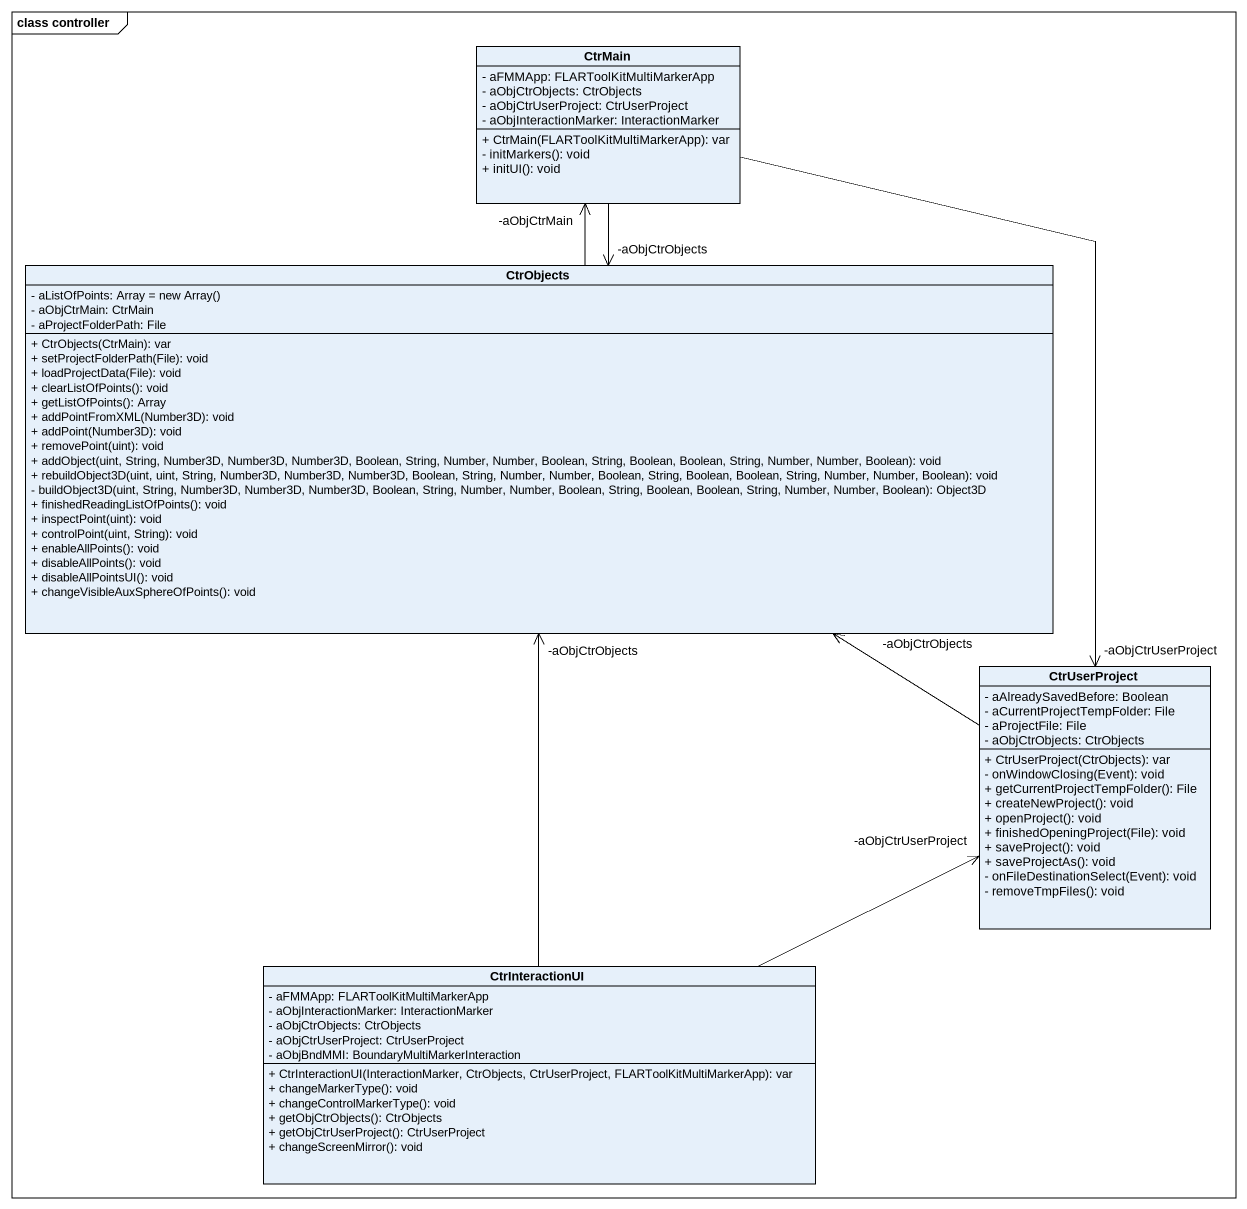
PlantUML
@startuml
mainframe class controller
hide circle
hide empty members
skinparam classAttributeIconSize 0
class CtrMain {
  - aFMMApp: FLARToolKitMultiMarkerApp
  - aObjCtrObjects: CtrObjects
  - aObjCtrUserProject: CtrUserProject
  - aObjInteractionMarker: InteractionMarker
  + CtrMain(FLARToolKitMultiMarkerApp): var
  - initMarkers(): void
  + initUI(): void
}
class CtrObjects {
  {field} - aListOfPoints: Array = new Array()
  - aObjCtrMain: CtrMain
  - aProjectFolderPath: File
  + CtrObjects(CtrMain): var
  + setProjectFolderPath(File): void
  + loadProjectData(File): void
  + clearListOfPoints(): void
  + getListOfPoints(): Array
  + addPointFromXML(Number3D): void
  + addPoint(Number3D): void
  + removePoint(uint): void
  + addObject(uint, String, Number3D, Number3D, Number3D, Boolean, String, Number, Number, Boolean, String, Boolean, Boolean, String, Number, Number, Boolean): void
  + rebuildObject3D(uint, uint, String, Number3D, Number3D, Number3D, Boolean, String, Number, Number, Boolean, String, Boolean, Boolean, String, Number, Number, Boolean): void
  - buildObject3D(uint, String, Number3D, Number3D, Number3D, Boolean, String, Number, Number, Boolean, String, Boolean, Boolean, String, Number, Number, Boolean): Object3D
  + finishedReadingListOfPoints(): void
  + inspectPoint(uint): void
  + controlPoint(uint, String): void
  + enableAllPoints(): void
  + disableAllPoints(): void
  + disableAllPointsUI(): void
  + changeVisibleAuxSphereOfPoints(): void
}
class CtrUserProject {
  - aAlreadySavedBefore: Boolean
  - aCurrentProjectTempFolder: File
  - aProjectFile: File
  - aObjCtrObjects: CtrObjects
  + CtrUserProject(CtrObjects): var
  - onWindowClosing(Event): void
  + getCurrentProjectTempFolder(): File
  + createNewProject(): void
  + openProject(): void
  + finishedOpeningProject(File): void
  + saveProject(): void
  + saveProjectAs(): void
  - onFileDestinationSelect(Event): void
  - removeTmpFiles(): void
}
class CtrInteractionUI {
  - aFMMApp: FLARToolKitMultiMarkerApp
  - aObjInteractionMarker: InteractionMarker
  - aObjCtrObjects: CtrObjects
  - aObjCtrUserProject: CtrUserProject
  - aObjBndMMI: BoundaryMultiMarkerInteraction
  + CtrInteractionUI(InteractionMarker, CtrObjects, CtrUserProject, FLARToolKitMultiMarkerApp): var
  + changeMarkerType(): void
  + changeControlMarkerType(): void
  + getObjCtrObjects(): CtrObjects
  + getObjCtrUserProject(): CtrUserProject
  + changeScreenMirror(): void
}
CtrMain --> "-aObjCtrObjects" CtrObjects
CtrMain --> "-aObjCtrUserProject" CtrUserProject
CtrObjects -up-> "-aObjCtrMain" CtrMain
CtrUserProject -up-> "-aObjCtrObjects" CtrObjects
CtrInteractionUI -up-> "-aObjCtrObjects" CtrObjects
CtrInteractionUI -right-> "-aObjCtrUserProject" CtrUserProject
@enduml
